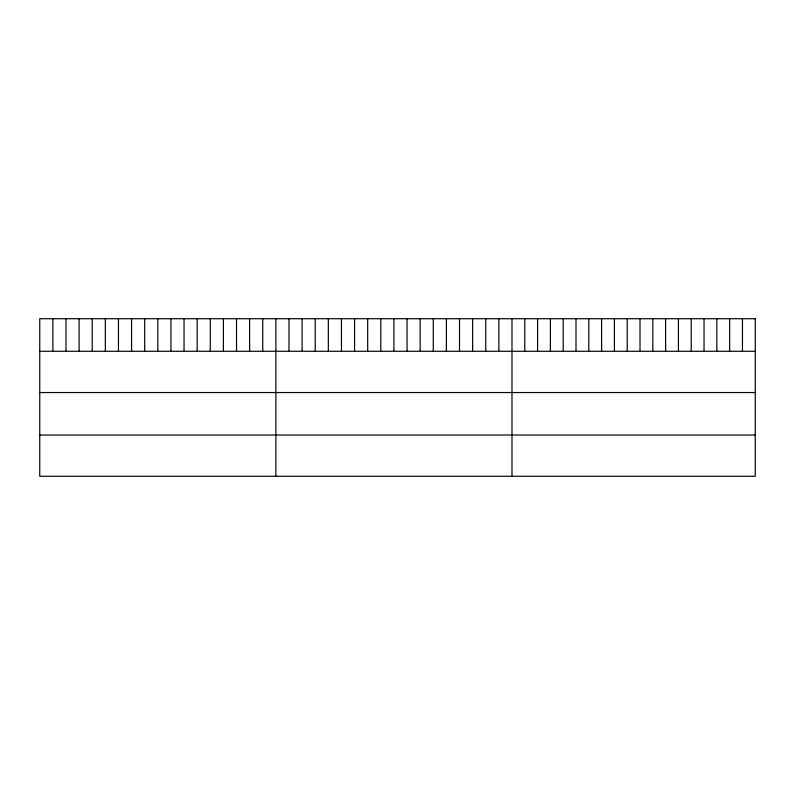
<?xml version="1.0" encoding="UTF-8"?>
<svg xmlns="http://www.w3.org/2000/svg" width="795" height="795" viewBox="0 0 795 795"><rect width="100%" height="100%" fill="white"/><g stroke="black" fill="none" stroke-linecap="round" stroke-linejoin="round"><path stroke-width="1.19" d="M39.75 351.281L755.25 351.281M39.75 392.531L755.25 392.531M39.75 435.024L755.25 435.024M742.451 318.725L742.451 351.281M729.641 318.725L729.641 351.281M716.842 318.725L716.842 351.281M704.032 318.725L704.032 351.281M691.233 318.725L691.233 351.281M678.423 318.725L678.423 351.281M665.624 318.725L665.624 351.281M652.824 318.725L652.824 351.281M640.015 318.725L640.015 351.281M627.215 318.725L627.215 351.281M614.406 318.725L614.406 351.281M601.606 318.725L601.606 351.281M588.807 318.725L588.807 351.281M575.997 318.725L575.997 351.281M563.198 318.725L563.198 351.281M550.388 318.725L550.388 351.281M537.589 318.725L537.589 351.281M524.78 318.725L524.78 351.281M511.98 318.725L511.98 476.275M498.863 318.725L498.863 351.281M485.745 318.725L485.745 351.281M472.628 318.725L472.628 351.281M459.51 318.725L459.51 351.281M446.392 318.725L446.392 351.281M433.275 318.725L433.275 351.281M420.158 318.725L420.158 351.281M407.04 318.725L407.04 351.281M393.923 318.725L393.923 351.281M380.805 318.725L380.805 351.281M367.688 318.725L367.688 351.281M354.57 318.725L354.57 351.281M341.453 318.725L341.453 351.281M328.335 318.725L328.335 351.281M315.217 318.725L315.217 351.281M302.1 318.725L302.1 351.281M288.983 318.725L288.983 351.281M275.865 318.725L275.865 476.275M262.748 318.725L262.748 351.281M249.63 318.725L249.63 351.281M236.513 318.725L236.513 351.281M223.395 318.725L223.395 351.281M210.278 318.725L210.278 351.281M197.16 318.725L197.16 351.281M184.042 318.725L184.042 351.281M170.925 318.725L170.925 351.281M157.808 318.725L157.808 351.281M144.69 318.725L144.69 351.281M131.573 318.725L131.573 351.281M118.455 318.725L118.455 351.281M105.338 318.725L105.338 351.281M92.22 318.725L92.22 351.281M79.102 318.725L79.102 351.281M65.985 318.725L65.985 351.281M52.868 318.725L52.868 351.281M755.25 318.725L39.75 318.725L39.75 476.275L755.25 476.275L755.25 318.725"/></g></svg>
